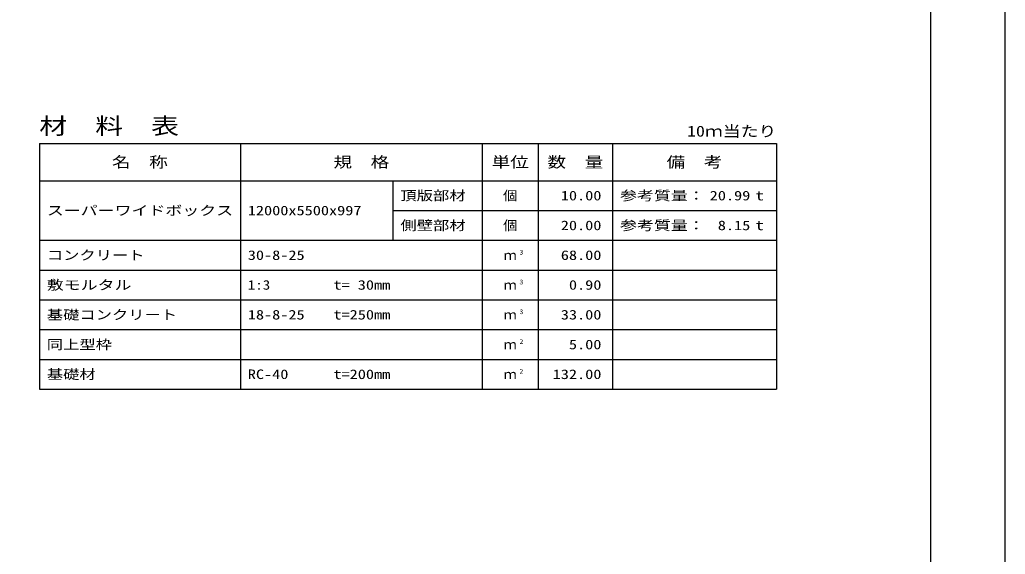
# Model space of a CAD drawing. Units: millimetres at full size; details may follow other scales. Extents: x 0 to 84100, y 0 to 59400.
# Drawn here: x 57622 to 84100, y 14363 to 28726 of the extents above; entities that cross this region are included whole.
import ezdxf
from ezdxf.enums import TextEntityAlignment as Align

# ---------------------------------------------------------------- set-up
doc = ezdxf.new("R2010")
doc.units = ezdxf.units.MM
doc.layers.add('D-MTR', color=7, linetype='Continuous')
doc.layers.add('D-MTR-TXT', color=7, linetype='Continuous')
for name, color, linetype, lineweight in [('D-MTR-FRAM', 7, 'Continuous', 25), ('D-MTR-LINE', 7, 'Continuous', 25), ('D-TTL', 2, 'Continuous', 25)]:
    doc.layers.add(name, color=color, linetype=linetype, lineweight=lineweight)
doc.styles.add('ＭＳ ゴシック', font='')
doc.styles.get('ＭＳ ゴシック').set_extended_font_data('MS Gothic')

msp = doc.modelspace()

# ---------------------------------------------------------------- linework, layer by layer
at = {"layer": 'D-MTR-FRAM'}
for p, q in [((58150, 25400), (77950, 25400)), ((58150, 25400), (58150, 18800)), ((77950, 25400), (77950, 18800)), ((58150, 18800), (77950, 18800))]:
    msp.add_line(p, q, dxfattribs=at)
at = {"layer": 'D-MTR-LINE'}
for p, q in [((63550, 25400), (63550, 18800)), ((70050, 25400), (70050, 18800)), ((71550, 25400), (71550, 18800)), ((73550, 25400), (73550, 18800)), ((58150, 24400), (77950, 24400)), ((67650, 24400), (67650, 22800)), ((67650, 23600), (77950, 23600)), ((58150, 22800), (77950, 22800)), ((58150, 22000), (77950, 22000)), ((58150, 21200), (77950, 21200)), ((58150, 20400), (77950, 20400)), ((58150, 19600), (77950, 19600))]:
    msp.add_line(p, q, dxfattribs=at)
at = {"layer": 'D-TTL'}
for points in [[(0, 0), (84100, 0), (84100, 59400), (0, 59400)], [(2000, 2000), (82100, 2000), (82100, 57400), (2000, 57400)]]:
    msp.add_lwpolyline(points, close=True, dxfattribs=at)

# ---------------------------------------------------------------- texts
at = {"layer": 'D-MTR', "style": 'ＭＳ ゴシック', "width": 1.25}
msp.add_text('材\u3000料\u3000表', height=439.9, dxfattribs=at).set_placement((58150, 25520), align=Align.BOTTOM_LEFT)
at = {"layer": 'D-MTR', "style": 'ＭＳ ゴシック', "width": 1.2}
msp.add_text('10ｍ当たり', height=293.3, dxfattribs=at).set_placement((77950, 25496.667), align=Align.BOTTOM_RIGHT)
at = {"layer": 'D-MTR-TXT', "style": 'ＭＳ ゴシック'}
for s, height, width, p in [('名\u3000称', 293.3, 1.25, (60850, 24900)), ('規\u3000格', 293.3, 1.25, (66800, 24900)), ('単位', 293.3, 1.25, (70800, 24900)), ('数\u3000量', 293.3, 1.25, (72550, 24900)), ('備\u3000考', 293.3, 1.25, (75750, 24900)), ('個', 256.6, 1.1, (70800, 24000)), ('個', 256.6, 1.1, (70800, 23200))]:
    msp.add_text(s, height=height, dxfattribs=dict(at, width=width)).set_placement(p, align=Align.MIDDLE_CENTER)
for s, width, p in [('頂版部材', 1.25, (67850, 24000)), ('参考質量：      t', 1.3, (73750, 24000)), ('スーパーワイドボックス', 1.3, (58350, 23600)), ('12000x5500x997', 1.25, (63750, 23600)), ('側壁部材', 1.25, (67850, 23200)), ('参考質量：      t', 1.3, (73750, 23200)), ('コンクリート', 1.25, (58350, 22400)), ('30-8-25', 1.25, (63750, 22400)), ('敷モルタル', 1.3, (58350, 21600)), ('1:3', 1.15, (63750, 21600)), ('t= 30mm', 1.25, (66050, 21600)), ('基礎コンクリート', 1.25, (58350, 20800)), ('18-8-25', 1.25, (63750, 20800)), ('t=250mm', 1.25, (66050, 20800)), ('同上型枠', 1.25, (58350, 20000)), ('基礎材', 1.25, (58350, 19200)), ('RC-40', 1.25, (63750, 19200)), ('t=200mm', 1.25, (66050, 19200))]:
    msp.add_text(s, height=256.6, dxfattribs=dict(at, width=width)).set_placement(p, align=Align.MIDDLE_LEFT)
at = {"layer": 'D-MTR-TXT', "style": 'ＭＳ ゴシック', "width": 1.25}
for s, p in [('10.00', (73250, 24000)), ('20.99', (77250, 24000)), ('20.00', (73250, 23200)), ('8.15', (77250, 23200)), ('68.00', (73250, 22400)), ('0.90', (73250, 21600)), ('33.00', (73250, 20800)), ('5.00', (73250, 20000)), ('132.00', (73250, 19200))]:
    msp.add_text(s, height=256.6, dxfattribs=at).set_placement(p, align=Align.MIDDLE_RIGHT)
at = {"layer": 'D-MTR-TXT', "style": 'ＭＳ ゴシック', "width": 1.15}
for s, p in [('3', (71050, 22376.667)), ('3', (71050, 21576.667)), ('3', (71050, 20776.667)), ('2', (71050, 19976.667)), ('2', (71050, 19176.667))]:
    msp.add_text(s, height=128.3, dxfattribs=at).set_placement(p, align=Align.BOTTOM_LEFT)
at = {"layer": 'D-MTR-TXT', "style": 'ＭＳ ゴシック'}
for p in [(70800, 22400), (70800, 21600), (70800, 20800), (70800, 20000), (70800, 19200)]:
    msp.add_text('ｍ', height=256.6, dxfattribs=at).set_placement(p, align=Align.MIDDLE_CENTER)

doc.saveas('drawing.dxf')
